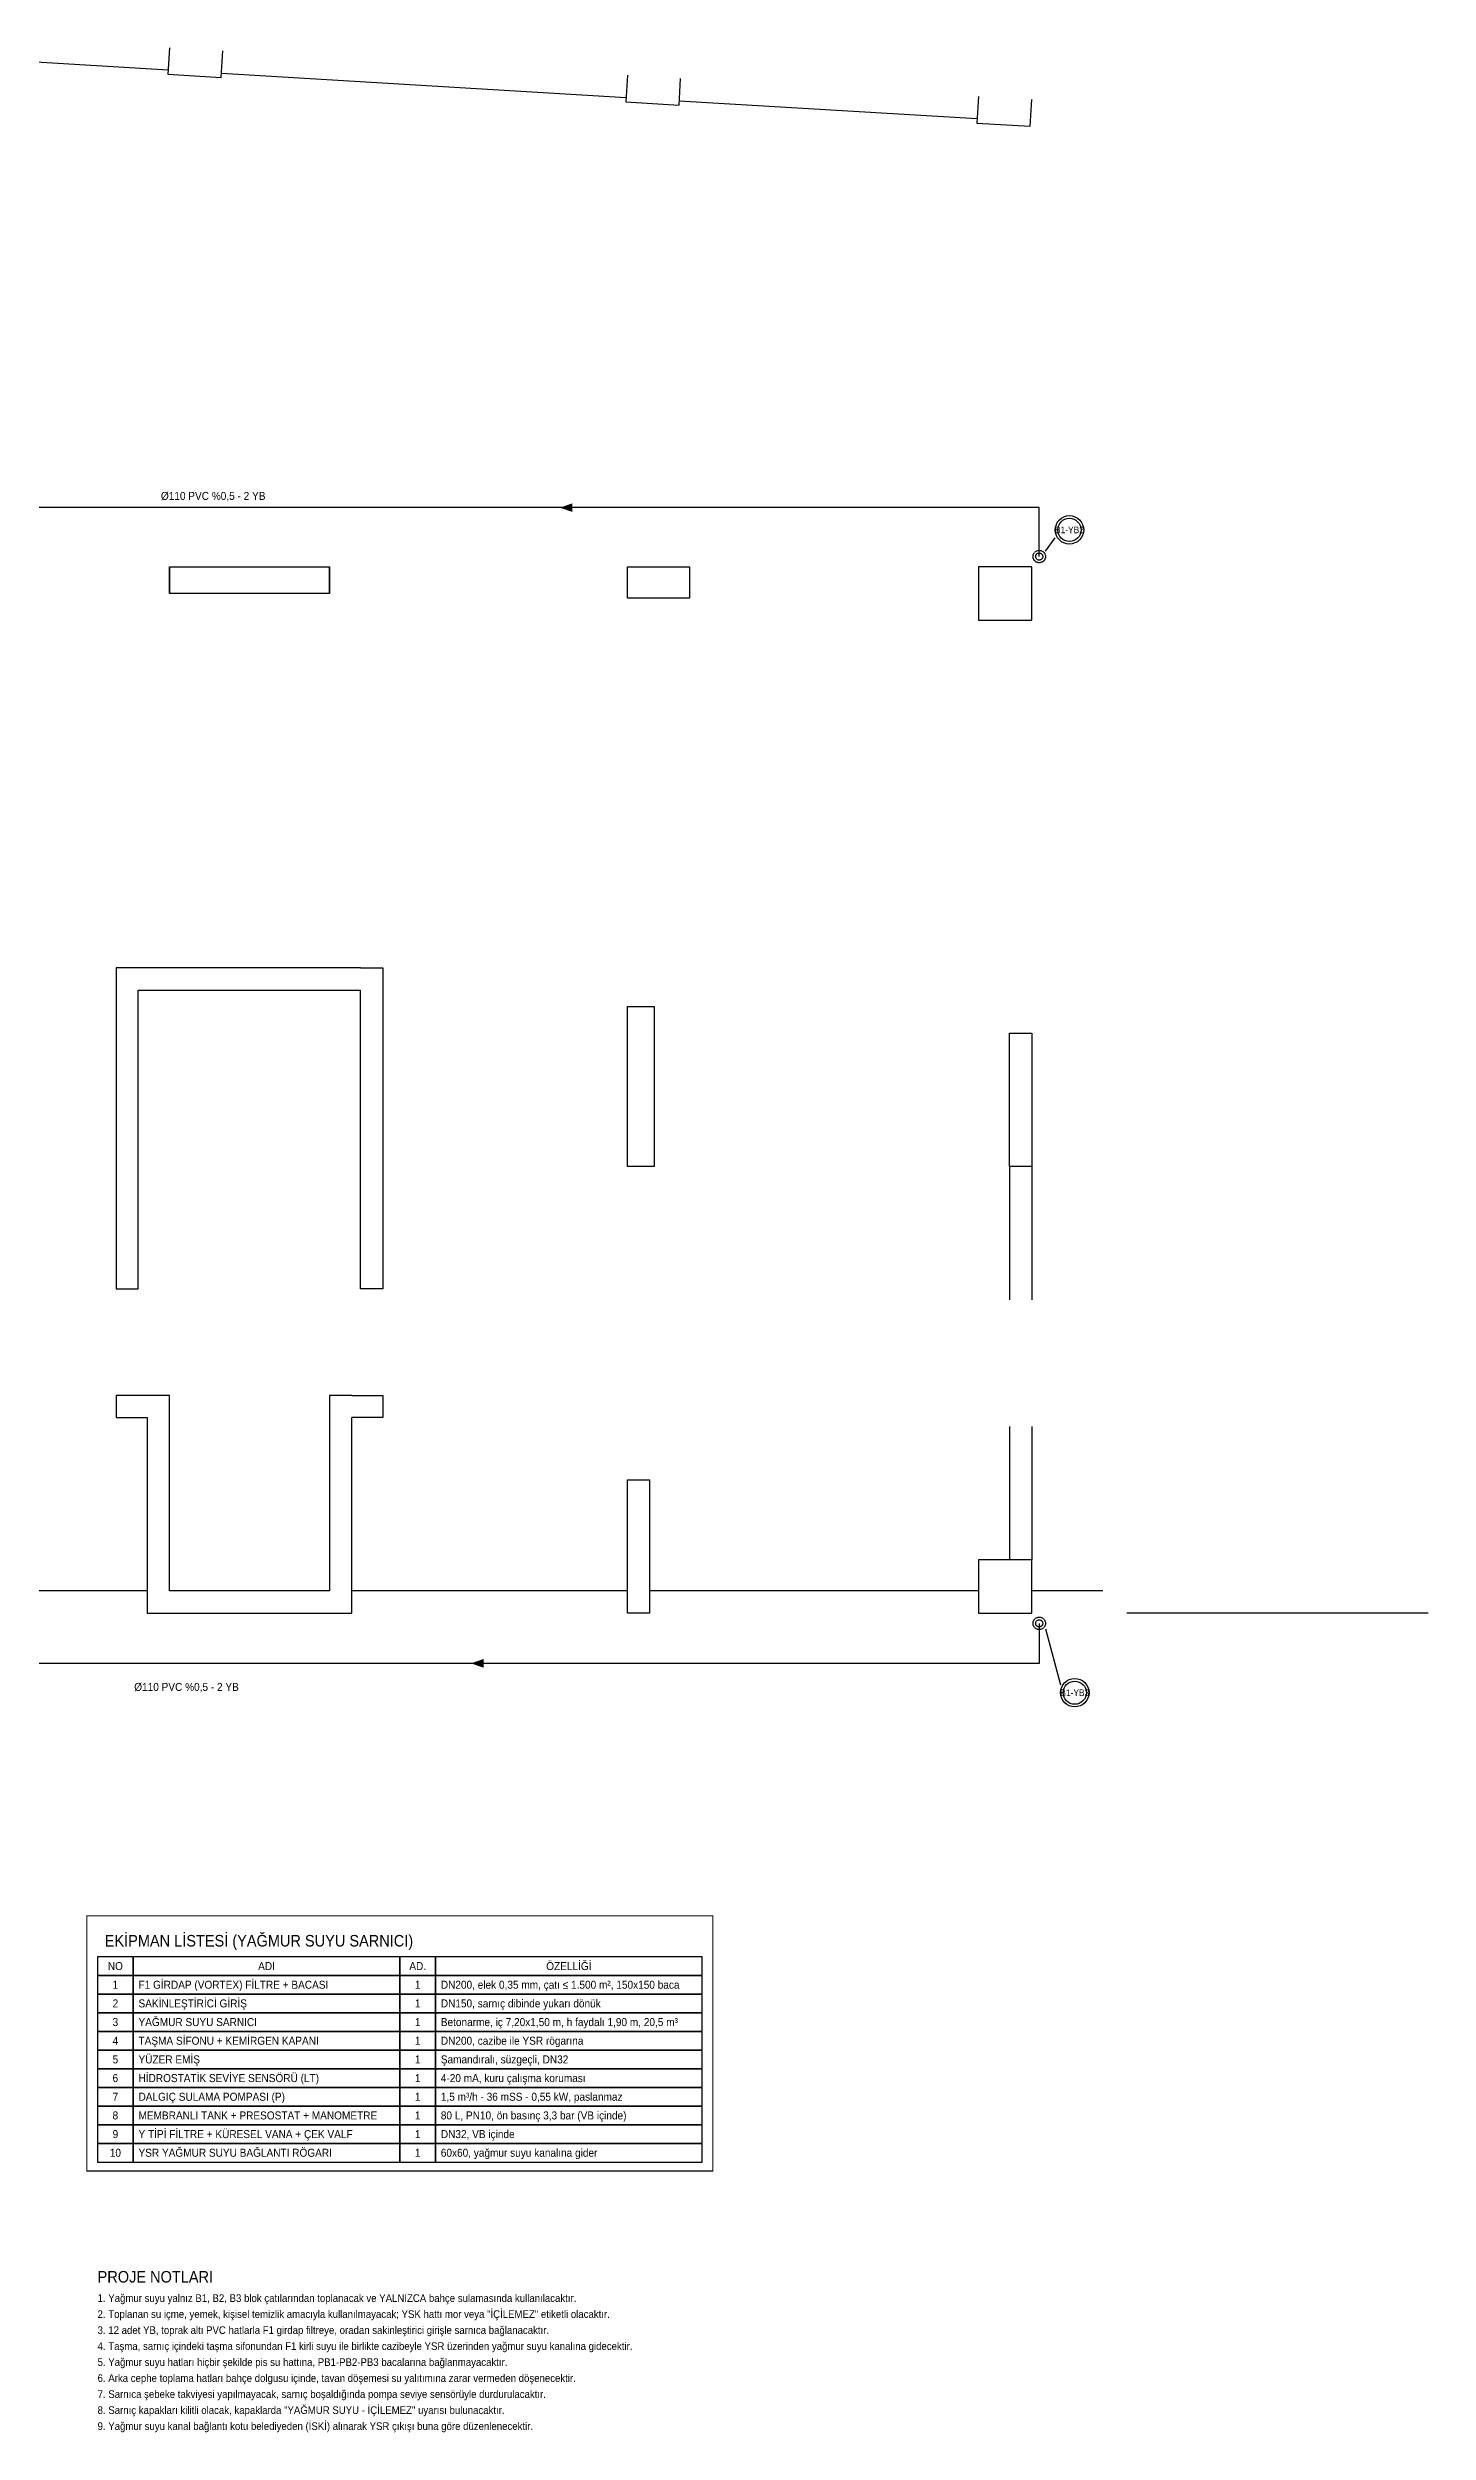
# Model space of a CAD drawing. Header units: centimetres. Extents: x 247949 to 357871, y -501485 to -497749.
# Drawn here: x 253744 to 255297, y -501175 to -498493 of the extents above; entities that cross this region are included whole.
import ezdxf
from ezdxf.enums import TextEntityAlignment as Align

# ---------------------------------------------------------------- set-up
doc = ezdxf.new("R2010")
doc.units = ezdxf.units.CM
doc.linetypes.add('DASHED', pattern=[1.524, 1.27, -0.254])
for name, color, linetype in [('MIM-KOLON-REFERANS', 8, 'Continuous'), ('MTY-YAGMUR-BORUSU', 3, 'DASHED'), ('MTY-YAGMUR-BORUSU-CAP', 3, 'Continuous'), ('MTY-YAGMURSU-KOLON NO', 3, 'Continuous'), ('ROTAS-HESAP-BASLIK', 2, 'Continuous'), ('ROTAS-HESAP-CERCEVE', 7, 'Continuous'), ('ROTAS-HESAP-CIZGI', 8, 'Continuous'), ('ROTAS-HESAP-YAZI', 7, 'Continuous')]:
    doc.layers.add(name, color=color, linetype=linetype)
doc.styles.add('ROTAS-ARIAL', font='arial.ttf')

msp = doc.modelspace()

# ---------------------------------------------------------------- linework, layer by layer
at = {"layer": 'MIM-KOLON-REFERANS'}
for points in [[(253544.3, -498497.4), (253879.4, -498517.6)], [(253880.9, -498492.6), (253879.1, -498522.5), (253939, -498526.2), (253940.8, -498496.2)], [(253939.3, -498521.2), (254394.3, -498548.6)], [(254395.8, -498523.6), (254394, -498553.6), (254453.9, -498557.2), (254455.7, -498527.2)], [(254454.2, -498552.2), (254789.3, -498572.4)], [(254790.8, -498547.4), (254789, -498577.4), (254848.9, -498581), (254850.7, -498551)], [(254060.9, -499106.7), (253880.7, -499106.7), (253880.7, -499076.7), (254060.9, -499076.7)], [(253880.9, -499076.7), (253880.9, -499106.7)], [(254060.7, -499076.7), (254060.7, -499106.7)], [(254060.9, -499106.7), (254060.9, -499076.7)], [(254395.8, -499111.7), (254395.8, -499076.7), (254465.8, -499076.7), (254465.8, -499111.7), (254395.8, -499111.7)], [(254790.7, -499076.7), (254790.7, -499136.7), (254850.7, -499136.7), (254850.7, -499076.7), (254790.7, -499076.7)], [(254095.8, -499527.6), (253845.8, -499527.6), (253845.8, -499527.6), (253820.8, -499527.6), (253820.8, -499888.6), (253845.8, -499888.6), (253845.8, -499552.6), (254095.8, -499552.6)], [(254095.8, -499527.6), (254120.8, -499527.6), (254120.8, -499888.6), (254095.8, -499888.6), (254095.8, -499552.6)], [(254425.8, -499751.1), (254395.8, -499751.1), (254395.8, -499571.1), (254425.8, -499571.1), (254425.8, -499751.1)], [(254850.7, -499751.1), (254825.7, -499751.1), (254825.7, -499601.1), (254850.7, -499601.1), (254850.7, -499751.1)], [(254825.7, -499751.1), (254825.7, -499901.1)], [(254850.7, -499751.1), (254850.7, -499901.1)], [(253855.7, -500008.6), (253820.8, -500008.6), (253820.8, -500033.6), (253855.7, -500033.6)], [(254085.9, -500008.6), (254060.8, -500008.6), (254060.8, -500228.4), (253880.9, -500228.4), (253880.9, -500008.6), (253855.7, -500008.6)], [(254085.9, -500008.6), (254120.8, -500008.6), (254120.8, -500033.6), (254085.9, -500033.6)], [(253855.7, -500033.6), (253855.7, -500228.4), (253855.7, -500228.4), (253855.7, -500253.6), (254085.9, -500253.6), (254085.9, -500228.4), (254085.9, -500228.4), (254085.9, -500033.6)], [(254825.7, -500043.6), (254825.7, -500193.6)], [(254850.7, -500043.6), (254850.7, -500193.6)], [(254420.8, -500103.6), (254420.8, -500253.6), (254395.8, -500253.6), (254395.8, -500103.6), (254420.8, -500103.6)], [(254790.7, -500193.6), (254790.7, -500253.6), (254850.7, -500253.6), (254850.7, -500193.6), (254790.7, -500193.6)], [(253855.7, -500228.5), (253545.8, -500228.5)], [(254395.8, -500228.5), (254085.9, -500228.5)], [(254790.7, -500228.5), (254420.8, -500228.5)], [(254930.7, -500228.5), (254850.7, -500228.5)], [(255296.6, -500253.5), (254957.4, -500253.5)]]:
    msp.add_lwpolyline(points, dxfattribs=at)
at = {"layer": 'MTY-YAGMUR-BORUSU'}
for p, q in [((254400, -499010), (254320, -499010)), ((254300, -500310), (254220, -500310))]:
    msp.add_line(p, q, dxfattribs=at)
at = {"layer": 'MTY-YAGMUR-BORUSU', "ltscale": 0.6}
for points in [[(254859, -499065), (254859, -499010), (252786, -499010), (252786, -500310)], [(254859, -500265), (254859, -500310), (250770, -500310)]]:
    msp.add_lwpolyline(points, dxfattribs=at)
at = {"layer": 'MTY-YAGMUR-BORUSU'}
for centre, radius in [((254859, -499065), 7), ((254859, -499065), 4), ((254859, -500265), 7), ((254859, -500265), 4)]:
    msp.add_circle(centre, radius, dxfattribs=at)
for points in [[(254320, -499010), (254334, -499005.1), (254334, -499014.9)], [(254220, -500310), (254234, -500305.1), (254234, -500314.9)]]:
    msp.add_solid(points, dxfattribs=at)
at = {"layer": 'MTY-YAGMURSU-KOLON NO'}
for p, q in [((254866, -499059), (254877, -499044)), ((254866, -500271), (254883, -500334))]:
    msp.add_line(p, q, dxfattribs=at)
for centre, radius in [((254893, -499035), 16), ((254893, -499035), 13), ((254899, -500343), 16), ((254899, -500343), 13)]:
    msp.add_circle(centre, radius, dxfattribs=at)
at = {"layer": 'ROTAS-HESAP-CERCEVE', "const_width": 1.2}
msp.add_lwpolyline([(253788, -500881), (254492, -500881), (254492, -500594), (253788, -500594)], close=True, dxfattribs=at)
at = {"layer": 'ROTAS-HESAP-CIZGI'}
for points in [[(253800, -500661), (253840, -500661), (253840, -500640), (253800, -500640)], [(253840, -500661), (254140, -500661), (254140, -500640), (253840, -500640)], [(254140, -500661), (254180, -500661), (254180, -500640), (254140, -500640)], [(254180, -500661), (254480, -500661), (254480, -500640), (254180, -500640)], [(253800, -500682), (253840, -500682), (253840, -500661), (253800, -500661)], [(253800, -500703), (253840, -500703), (253840, -500682), (253800, -500682)], [(253840, -500682), (254140, -500682), (254140, -500661), (253840, -500661)], [(253840, -500703), (254140, -500703), (254140, -500682), (253840, -500682)], [(254140, -500682), (254180, -500682), (254180, -500661), (254140, -500661)], [(254140, -500703), (254180, -500703), (254180, -500682), (254140, -500682)], [(254180, -500682), (254480, -500682), (254480, -500661), (254180, -500661)], [(254180, -500703), (254480, -500703), (254480, -500682), (254180, -500682)], [(253800, -500724), (253840, -500724), (253840, -500703), (253800, -500703)], [(253840, -500724), (254140, -500724), (254140, -500703), (253840, -500703)], [(254140, -500724), (254180, -500724), (254180, -500703), (254140, -500703)], [(254180, -500724), (254480, -500724), (254480, -500703), (254180, -500703)], [(253800, -500745), (253840, -500745), (253840, -500724), (253800, -500724)], [(253840, -500745), (254140, -500745), (254140, -500724), (253840, -500724)], [(254140, -500745), (254180, -500745), (254180, -500724), (254140, -500724)], [(254180, -500745), (254480, -500745), (254480, -500724), (254180, -500724)], [(253800, -500766), (253840, -500766), (253840, -500745), (253800, -500745)], [(253840, -500766), (254140, -500766), (254140, -500745), (253840, -500745)], [(254140, -500766), (254180, -500766), (254180, -500745), (254140, -500745)], [(254180, -500766), (254480, -500766), (254480, -500745), (254180, -500745)], [(253800, -500787), (253840, -500787), (253840, -500766), (253800, -500766)], [(253800, -500808), (253840, -500808), (253840, -500787), (253800, -500787)], [(253840, -500787), (254140, -500787), (254140, -500766), (253840, -500766)], [(253840, -500808), (254140, -500808), (254140, -500787), (253840, -500787)], [(254140, -500787), (254180, -500787), (254180, -500766), (254140, -500766)], [(254140, -500808), (254180, -500808), (254180, -500787), (254140, -500787)], [(254180, -500787), (254480, -500787), (254480, -500766), (254180, -500766)], [(254180, -500808), (254480, -500808), (254480, -500787), (254180, -500787)], [(253800, -500829), (253840, -500829), (253840, -500808), (253800, -500808)], [(253840, -500829), (254140, -500829), (254140, -500808), (253840, -500808)], [(254140, -500829), (254180, -500829), (254180, -500808), (254140, -500808)], [(254180, -500829), (254480, -500829), (254480, -500808), (254180, -500808)], [(253800, -500850), (253840, -500850), (253840, -500829), (253800, -500829)], [(253840, -500850), (254140, -500850), (254140, -500829), (253840, -500829)], [(254140, -500850), (254180, -500850), (254180, -500829), (254140, -500829)], [(254180, -500850), (254480, -500850), (254480, -500829), (254180, -500829)], [(253800, -500871), (253840, -500871), (253840, -500850), (253800, -500850)], [(253840, -500871), (254140, -500871), (254140, -500850), (253840, -500850)], [(254140, -500871), (254180, -500871), (254180, -500850), (254140, -500850)], [(254180, -500871), (254480, -500871), (254480, -500850), (254180, -500850)]]:
    msp.add_lwpolyline(points, close=True, dxfattribs=at)

# ---------------------------------------------------------------- texts
at = {"layer": 'MTY-YAGMUR-BORUSU-CAP', "style": 'ROTAS-ARIAL', "width": 0.9}
msp.add_text('Ø110 PVC %0,5 - 2 YB', height=9, dxfattribs=at).set_placement((253930, -499004), align=Align.BOTTOM_CENTER)
msp.add_text('Ø110 PVC %0,5 - 2 YB', height=9, dxfattribs=at).set_placement((253900, -500332), align=Align.TOP_CENTER)
at = {"layer": 'MTY-YAGMURSU-KOLON NO', "style": 'ROTAS-ARIAL', "width": 0.9}
for s, p in [('B1-YB2', (254893, -499035)), ('B1-YB3', (254899, -500343))]:
    msp.add_text(s, height=7.5, dxfattribs=at).set_placement(p, align=Align.MIDDLE_CENTER)
at = {"layer": 'ROTAS-HESAP-BASLIK', "style": 'ROTAS-ARIAL', "width": 0.9}
for s, p in [('EKİPMAN LİSTESİ (YAĞMUR SUYU SARNICI)', (253808, -500622)), ('PROJE NOTLARI', (253800, -501000))]:
    msp.add_text(s, height=13, dxfattribs=at).set_placement(p, align=Align.MIDDLE_LEFT)
for s, p in [('NO', (253820, -500650.5)), ('ADI', (253990, -500650.5)), ('AD.', (254160, -500650.5)), ('ÖZELLİĞİ', (254330, -500650.5))]:
    msp.add_text(s, height=9, dxfattribs=at).set_placement(p, align=Align.MIDDLE_CENTER)
at = {"layer": 'ROTAS-HESAP-YAZI', "style": 'ROTAS-ARIAL', "width": 0.9}
for s, p in [('1', (253820, -500671.5)), ('1', (254160, -500671.5)), ('3', (253820, -500713.5)), ('2', (253820, -500692.5)), ('1', (254160, -500692.5)), ('1', (254160, -500713.5)), ('4', (253820, -500734.5)), ('1', (254160, -500734.5)), ('5', (253820, -500755.5)), ('1', (254160, -500755.5)), ('6', (253820, -500776.5)), ('1', (254160, -500776.5)), ('8', (253820, -500818.5)), ('7', (253820, -500797.5)), ('1', (254160, -500797.5)), ('1', (254160, -500818.5)), ('9', (253820, -500839.5)), ('1', (254160, -500839.5)), ('10', (253820, -500860.5)), ('1', (254160, -500860.5))]:
    msp.add_text(s, height=9, dxfattribs=at).set_placement(p, align=Align.MIDDLE_CENTER)
for s, height, p in [('F1 GİRDAP (VORTEX) FİLTRE + BACASI', 9, (253846, -500671.5)), ('DN200, elek 0,35 mm, çatı ≤ 1.500 m², 150x150 baca', 9, (254186, -500671.5)), ('YAĞMUR SUYU SARNICI', 9, (253846, -500713.5)), ('SAKİNLEŞTİRİCİ GİRİŞ', 9, (253846, -500692.5)), ('DN150, sarnıç dibinde yukarı dönük', 9, (254186, -500692.5)), ('Betonarme, iç 7,20x1,50 m, h faydalı 1,90 m, 20,5 m³', 9, (254186, -500713.5)), ('TAŞMA SİFONU + KEMİRGEN KAPANI', 9, (253846, -500734.5)), ('DN200, cazibe ile YSR rögarına', 9, (254186, -500734.5)), ('YÜZER EMİŞ', 9, (253846, -500755.5)), ('Şamandıralı, süzgeçli, DN32', 9, (254186, -500755.5)), ('HİDROSTATİK SEVİYE SENSÖRÜ (LT)', 9, (253846, -500776.5)), ('DALGIÇ SULAMA POMPASI (P)', 9, (253846, -500797.5)), ('4-20 mA, kuru çalışma koruması', 9, (254186, -500776.5)), ('1,5 m³/h - 36 mSS - 0,55 kW, paslanmaz', 9, (254186, -500797.5)), ('MEMBRANLI TANK + PRESOSTAT + MANOMETRE', 9, (253846, -500818.5)), ('80 L, PN10, ön basınç 3,3 bar (VB içinde)', 9, (254186, -500818.5)), ('Y TİPİ FİLTRE + KÜRESEL VANA + ÇEK VALF', 9, (253846, -500839.5)), ('DN32, VB içinde', 9, (254186, -500839.5)), ('YSR YAĞMUR SUYU BAĞLANTI RÖGARI', 9, (253846, -500860.5)), ('60x60, yağmur suyu kanalına gider', 9, (254186, -500860.5)), ('1. Yağmur suyu yalnız B1, B2, B3 blok çatılarından toplanacak ve YALNIZCA bahçe sulamasında kullanılacaktır.', 8.6, (253800, -501024)), ('3. 12 adet YB, toprak altı PVC hatlarla F1 girdap filtreye, oradan sakinleştirici girişle sarnıca bağlanacaktır.', 8.6, (253800, -501060)), ('2. Toplanan su içme, yemek, kişisel temizlik amacıyla kullanılmayacak; YSK hattı mor veya "İÇİLEMEZ" etiketli olacaktır.', 8.6, (253800, -501042)), ('4. Taşma, sarnıç içindeki taşma sifonundan F1 kirli suyu ile birlikte cazibeyle YSR üzerinden yağmur suyu kanalına gidecektir.', 8.6, (253800, -501078)), ('5. Yağmur suyu hatları hiçbir şekilde pis su hattına, PB1-PB2-PB3 bacalarına bağlanmayacaktır.', 8.6, (253800, -501096)), ('6. Arka cephe toplama hatları bahçe dolgusu içinde, tavan döşemesi su yalıtımına zarar vermeden döşenecektir.', 8.6, (253800, -501114)), ('7. Sarnıca şebeke takviyesi yapılmayacak, sarnıç boşaldığında pompa seviye sensörüyle durdurulacaktır.', 8.6, (253800, -501132)), ('8. Sarnıç kapakları kilitli olacak, kapaklarda "YAĞMUR SUYU - İÇİLEMEZ" uyarısı bulunacaktır.', 8.6, (253800, -501150)), ('9. Yağmur suyu kanal bağlantı kotu belediyeden (İSKİ) alınarak YSR çıkışı buna göre düzenlenecektir.', 8.6, (253800, -501168))]:
    msp.add_text(s, height=height, dxfattribs=at).set_placement(p, align=Align.MIDDLE_LEFT)

doc.saveas('drawing.dxf')
